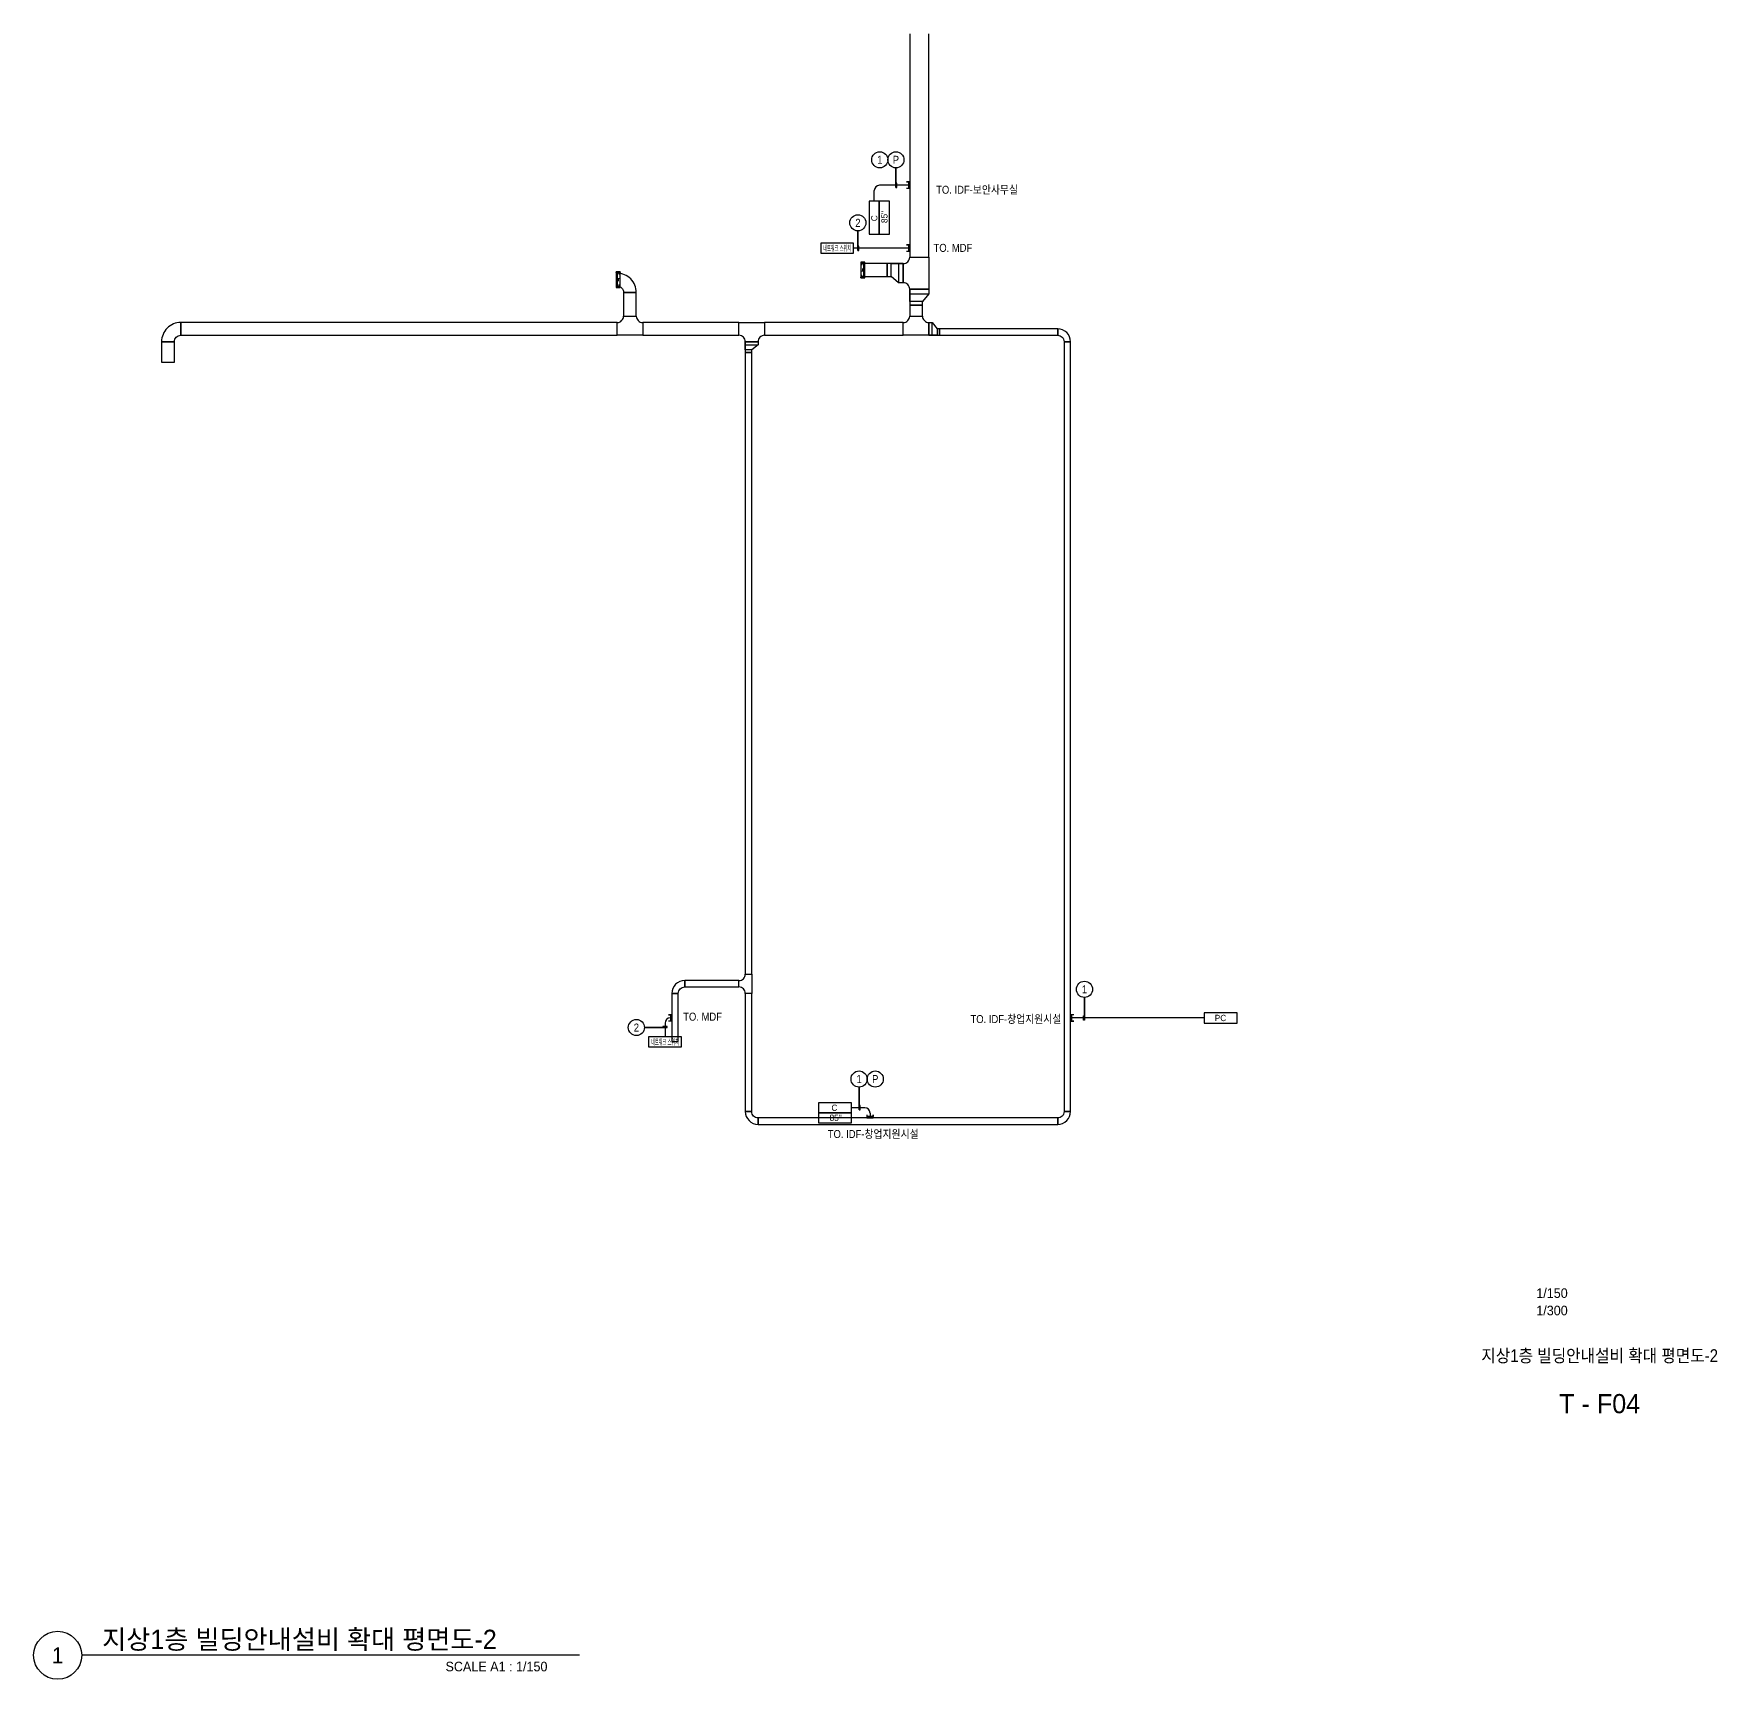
# Model space of a CAD drawing. Header units: millimetres. Extents: x 90978 to 500588, y -351975 to -9702.
# Drawn here: x 421686 to 500588, y -351975 to -274850 of the extents above; entities that cross this region are included whole.
import ezdxf
from ezdxf.enums import TextEntityAlignment as Align

# ---------------------------------------------------------------- set-up
doc = ezdxf.new("R2010")
doc.units = ezdxf.units.MM
doc.header["$LTSCALE"] = 150
doc.linetypes.add('D1', pattern=[3, 1, -1, 1])
for name, color, linetype in [('-----21 Embeded Wire in Ceiling or Wall', 4, 'Continuous'), ('-----27 Communication Cable Tray', 2, 'Continuous'), ('-----29 Indicator', 1, 'Continuous'), ('-----30 Text', 2, 'Continuous'), ('-----41 Drawing Title', 2, 'Continuous'), ('-----42 Drawing Number', 2, 'Continuous'), ('-----43 Drawing Scale', 3, 'Continuous'), ('NOTE', 1, 'Continuous')]:
    doc.layers.add(name, color=color, linetype=linetype)
doc.layers.add('4', color=4, linetype='Continuous', lineweight=0)
doc.styles.add('ELEC', font='')
doc.styles.get('ELEC').set_extended_font_data('Dotum')

# ---------------------------------------------------------------- blocks, each defined once
blk = doc.blocks.new('PC')
at = {"layer": 'NOTE', "color": 1}
blk.add_lwpolyline([(220317, -200841), (223670, -200841), (223670, -199815), (220317, -199815)], close=True, dxfattribs=at)
at = {"layer": '-----30 Text', "style": 'ELEC'}
blk.add_text('PC', height=640.3, dxfattribs=at).set_placement((221972, -200328), align=Align.MIDDLE_CENTER)
blk = doc.blocks.new('O08')
blk.add_hatch(color=256).paths.add_polyline_path([(120, 51), (-120, 51), (-120, 0), (120, 0)])
blk.add_lwpolyline([(120, 127.5), (120, 0), (-120, 0), (-120, 127.5), (-120, 51), (120, 51)])
blk = doc.blocks.new('85SIGNIGE')
at = {"layer": 'NOTE', "color": 1}
blk.add_lwpolyline([(220317, -208267), (223670, -208267), (223670, -207241), (220317, -207241)], close=True, dxfattribs=at)
at = {"layer": '-----30 Text', "style": 'ELEC'}
blk.add_text('85"', height=640.3, dxfattribs=at).set_placement((222066, -207754), align=Align.MIDDLE_CENTER)
blk = doc.blocks.new('SW')
at = {"layer": 'NOTE', "color": 1}
blk.add_lwpolyline([(149812, -311485), (151354, -311485), (151354, -311013), (149812, -311013)], close=True, dxfattribs=at)
at = {"layer": '-----30 Text', "style": 'ELEC', "width": 0.5}
blk.add_text('네트워크 스위치', height=275, dxfattribs=at).set_placement((150584, -311249), align=Align.MIDDLE_CENTER)
blk = doc.blocks.new('CONTROLLER')
at = {"layer": 'NOTE', "color": 1}
blk.add_lwpolyline([(64923, 56490), (68276, 56490), (68276, 57516), (64923, 57516)], close=True, dxfattribs=at)
at = {"layer": '-----30 Text', "style": 'ELEC'}
blk.add_text('C', height=640, dxfattribs=at).set_placement((66549, 57003), align=Align.MIDDLE_CENTER)
blk = doc.blocks.new('A$C6DEE19DB')
at = {"layer": '-----29 Indicator', "color": 1}
blk.add_line((-457, 0), (457, 0), dxfattribs=at)
blk.add_lwpolyline([(457, 0), (-457, 0), (-457, 50), (-257, 50), (-257, 0)], dxfattribs=at)

msp = doc.modelspace()

# ---------------------------------------------------------------- linework, layer by layer
at = {"layer": '-----21 Embeded Wire in Ceiling or Wall'}
for p, q in [((461080, -282706), (461080, -282204)), ((462740, -281954), (461330, -281954)), ((462740, -284906), (460110, -284906)), ((451524, -320974), (451596, -320974)), ((476542, -320980), (470275, -320980)), ((451274, -321224), (451274, -321868)), ((460630, -325186), (460007, -325186)), ((460880, -325436, 0), (460880, -325666))]:
    msp.add_line(p, q, dxfattribs=at)
for centre, start, end in [((461330, -282204, 0), 90, 180), ((451524, -321224, 0), 90, 180), ((460630, -325436, 0), 0, 89.99997)]:
    msp.add_arc(centre, 250, start, end, dxfattribs=at)
at = {"layer": '-----27 Communication Cable Tray', "elevation": 0}
for points in [[(462740, -274850), (462740, -285325), (463640, -285325), (463640, -274850)], [(460586, -286248), (460631, -286248), (460631, -285603), (460586, -285603), (460586, -286248)], [(449029, -286056), (448984, -286056), (448984, -286701), (449029, -286701), (449029, -286056)], [(449119, -286124), (449119, -286079), (449029, -286079), (449029, -286679), (449119, -286679), (449119, -286634)], [(460496, -286180), (460496, -286225), (460586, -286225), (460586, -285625), (460496, -285625), (460496, -285670)], [(462440, -285625), (461690, -285625), (461690, -286225), (461869, -286225), (461869, -285625), (462218, -285625), (462218, -286525), (461869, -286225), (461869, -285625), (462440, -285625), (462440, -286525), (462218, -286525)], [(462740, -286825), (462740, -287575), (463340, -287575), (463340, -287396), (462740, -287396), (462740, -287047), (463640, -287047), (463340, -287396), (462740, -287396), (462740, -286825), (463640, -286825), (463640, -287047)], [(463640, -288986), (464140, -288986), (464140, -288686), (464020, -288686), (464020, -288986), (463787, -288986), (463787, -288386), (464020, -288686), (464020, -288986), (463640, -288986), (463640, -288386), (463787, -288386)], [(428279, -289286), (427679, -289286)], [(455036, -289286), (455036, -289786), (455336, -289786), (455336, -289667), (455036, -289667), (455036, -289434), (455636, -289434), (455336, -289667), (455036, -289667), (455036, -289286), (455636, -289286), (455636, -289434)]]:
    msp.add_lwpolyline(points, dxfattribs=at)
at = {"layer": '-----27 Communication Cable Tray', "color": 1, "elevation": 0}
for points in [[(460451, -286293), (460631, -286293), (460631, -285558), (460451, -285558), (460451, -286293)], [(449164, -286011), (448984, -286011), (448984, -286746), (449164, -286746), (449164, -286011)]]:
    msp.add_lwpolyline(points, dxfattribs=at)
at = {"layer": '-----27 Communication Cable Tray', "color": 1, "linetype": 'D1', "elevation": 0}
for points in [[(460451, -286293), (460631, -285558)], [(460451, -285558), (460631, -286293)], [(449164, -286011), (448984, -286746)], [(449164, -286746), (448984, -286011)]]:
    msp.add_lwpolyline(points, dxfattribs=at)
at = {"layer": '-----27 Communication Cable Tray', "elevation": 0}
for points in [[(462740, -285325), (463640, -285325), (463640, -285325), (463640, -286825), (462740, -286825, 0.414214), (462440, -286525), (462440, -285625), (462440, -285625, 0.414214)], [(449029, -286679), (449029, -286679, -0.414214), (449329, -286979), (449329, -286979), (449929, -286979, 0.414214), (449029, -286079)], [(428279, -289286), (428279, -289286, -0.414214), (428579, -288986), (428579, -288986), (428579, -288386, 0.414214), (427679, -289286)], [(450229, -288386), (450229, -288986), (450229, -288986), (449029, -288986), (449029, -288386, 0.414214), (449329, -288086), (449929, -288086), (449929, -288086, 0.414214)], [(454736, -288986), (454736, -288386), (454736, -288386), (455936, -288386), (455936, -288986, 0.414214), (455636, -289286), (455036, -289286), (455036, -289286, 0.414214)], [(463640, -288386), (463640, -288986), (463640, -288986), (462440, -288986), (462440, -288386, 0.414214), (462740, -288086), (463340, -288086), (463340, -288086, 0.414214)], [(469675, -288986), (469675, -288986, -0.414214), (469975, -289286), (469975, -289286), (470275, -289286, 0.414214), (469675, -288686)], [(451896, -319826), (451896, -319826, -0.414214), (452196, -319526), (452196, -319526), (452196, -319226, 0.414214), (451596, -319826)], [(455035, -318926), (455335, -318926), (455335, -318926), (455335, -319826), (455035, -319826, 0.414214), (454735, -319526), (454735, -319226), (454735, -319226, 0.414214)], [(455635, -325666), (455635, -325666, -0.414214), (455335, -325366), (455335, -325366), (455035, -325366, 0.414214), (455635, -325966)], [(469975, -325366), (469975, -325366, -0.414214), (469675, -325666), (469675, -325666), (469675, -325966, 0.414214), (470275, -325366)]]:
    msp.add_lwpolyline(points, format="xyb", close=True, dxfattribs=at)
for points in [[(461690, -285625), (460586, -285625), (460586, -286225), (461690, -286225)], [(449929, -288086), (449929, -286979), (449329, -286979), (449329, -288086)], [(462740, -287575), (462740, -288086), (463340, -288086), (463340, -287575)], [(449029, -288386), (428579, -288386), (428579, -288986), (449029, -288986)], [(454736, -288386), (450229, -288386), (450229, -288986), (454736, -288986)], [(462440, -288386), (455936, -288386), (455936, -288986), (462440, -288986)], [(469675, -288686), (464140, -288686), (464140, -288986), (469675, -288986)], [(428279, -290238), (428279, -289286), (427679, -289286), (427679, -290238)], [(470275, -325366), (470275, -289286), (469975, -289286), (469975, -325366)], [(455335, -318926), (455336, -289786), (455036, -289786), (455035, -318926)], [(454736, -319226), (452196, -319226), (452196, -319526), (454736, -319526)], [(451896, -322078), (451896, -319826), (451596, -319826), (451596, -322078)], [(455335, -325366), (455335, -319826), (455035, -319826), (455035, -325366)], [(469675, -325666), (455635, -325666), (455635, -325966), (469675, -325966)]]:
    msp.add_lwpolyline(points, close=True, dxfattribs=at)
at = {"layer": '-----29 Indicator', "color": 1}
for p, q in [((470929, -321080), (470929, -320016)), ((451374, -321427), (450310, -321427)), ((460368, -325286), (460368, -324222))]:
    msp.add_line(p, q, dxfattribs=at)
at = {"layer": '-----29 Indicator', "color": 1, "elevation": 0}
for points in [[(470929, -320016), (470929, -321080), (470879, -321080), (470879, -320880), (470929, -320880)], [(450310, -321427), (451374, -321427), (451374, -321377), (451174, -321377), (451174, -321427)], [(460368, -324222), (460368, -325286), (460418, -325286), (460418, -325086), (460368, -325086)]]:
    msp.add_lwpolyline(points, dxfattribs=at)
at = {"layer": '-----29 Indicator'}
for centre in [(461337, -280762), (462094, -280762), (460312, -283713), (470929, -319638), (449931, -321427), (460368, -323843), (461125, -323843)]:
    msp.add_circle(centre, 378, dxfattribs=at)
at = {"layer": '-----41 Drawing Title', "color": 7}
msp.add_line((447264, -350850), (423936, -350850), dxfattribs=at)
msp.add_circle((422811, -350850), 1125, dxfattribs=at)

# ---------------------------------------------------------------- block references
at = {"layer": '-----21 Embeded Wire in Ceiling or Wall', "xscale": -1.199999999953434, "yscale": 1.199999999953434, "zscale": 1.199999999953434}
for p, rotation in [((462737, -281943, 0), 90), ((462737, -284894, 0), 90), ((451596, -320974), 90), ((470275, -320980), 270)]:
    msp.add_blockref('O08', p, dxfattribs=dict(at, rotation=rotation))
msp.add_blockref('O08', (460880, -325666), dxfattribs=at)
at = {"layer": '-----29 Indicator', "xscale": -1, "rotation": 270}
for p in [(462094, -281597), (460312, -284549)]:
    msp.add_blockref('A$C6DEE19DB', p, dxfattribs=at)
at = {"rotation": 90}
for name, p, xscale, yscale, zscale in [('CONTROLLER', (487281, -314088), 0.4596385049340647, 0.4596385049340647, 0.4596385049340647), ('85SIGNIGE', (366060, -385513), 0.4596385049399723, 0.4596385049399723, 0.4596385049399723)]:
    msp.add_blockref(name, p, dxfattribs=dict(at, xscale=xscale, yscale=yscale, zscale=zscale))
for name, p, xscale, yscale, zscale in [('PC', (375036, -228684), 0.4607257312118381, 0.4607257312118381, 0.4607257312118381), ('CONTROLLER', (428624, -351387), 0.4596385049340647, 0.4596385049340647, 0.4596385049340647), ('85SIGNIGE', (357199, -230165), 0.4596385049399723, 0.4596385049399723, 0.4596385049399723)]:
    msp.add_blockref(name, p, dxfattribs=dict(xscale=xscale, yscale=yscale, zscale=zscale))
at = {"layer": '4'}
for p in [(308756, 26343), (300691, -10855)]:
    msp.add_blockref('SW', p, dxfattribs=at)

# ---------------------------------------------------------------- texts
at = {"layer": '-----30 Text', "style": 'ELEC', "width": 0.9}
for s, p in [('1', (461337, -280762)), ('P', (462094, -280762)), ('TO. IDF-보안사무실', (465899, -282155, 0)), ('2', (460312, -283713)), ('TO. MDF', (464765, -284888)), ('1', (470929, -319638)), ('TO. MDF', (453034, -320919)), ('2', (449931, -321427)), ('1', (460368, -323843)), ('P', (461125, -323843)), ('TO. IDF-창업지원시설', (461031, -326408))]:
    msp.add_text(s, height=375, dxfattribs=at).set_placement(p, align=Align.MIDDLE)
msp.add_text('TO. IDF-창업지원시설', height=375, dxfattribs=at).set_placement((469848, -321031), align=Align.MIDDLE_RIGHT)
at = {"layer": '-----41 Drawing Title', "style": 'ELEC', "width": 0.9}
msp.add_text('지상1층 빌딩안내설비 확대 평면도-2', height=600, dxfattribs=at).set_placement((495075, -336805), align=Align.MIDDLE_CENTER)
at = {"layer": '-----41 Drawing Title', "color": 2, "style": 'ELEC'}
msp.add_text('지상1층 빌딩안내설비 확대 평면도-2', height=900, dxfattribs=at).set_placement((424895, -350550))
at = {"layer": '-----41 Drawing Title', "color": 7, "style": 'ELEC'}
msp.add_text('1', height=750, dxfattribs=at).set_placement((422811, -350850), align=Align.MIDDLE)
at = {"layer": '-----41 Drawing Title', "style": 'ELEC'}
msp.add_text('SCALE A1 : 1/150', height=450, dxfattribs=at).set_placement((445764, -351600), align=Align.RIGHT)
at = {"layer": '-----42 Drawing Number', "style": 'ELEC'}
msp.add_text('T - F04', height=900, dxfattribs=at).set_placement((495075, -339055), align=Align.MIDDLE_CENTER)
at = {"layer": '-----43 Drawing Scale', "style": 'ELEC'}
for s, p in [('1/150', (492840, -333875)), ('1/300', (492840, -334690))]:
    msp.add_text(s, height=450, dxfattribs=at).set_placement(p, align=Align.MIDDLE_CENTER)

doc.saveas('drawing.dxf')
